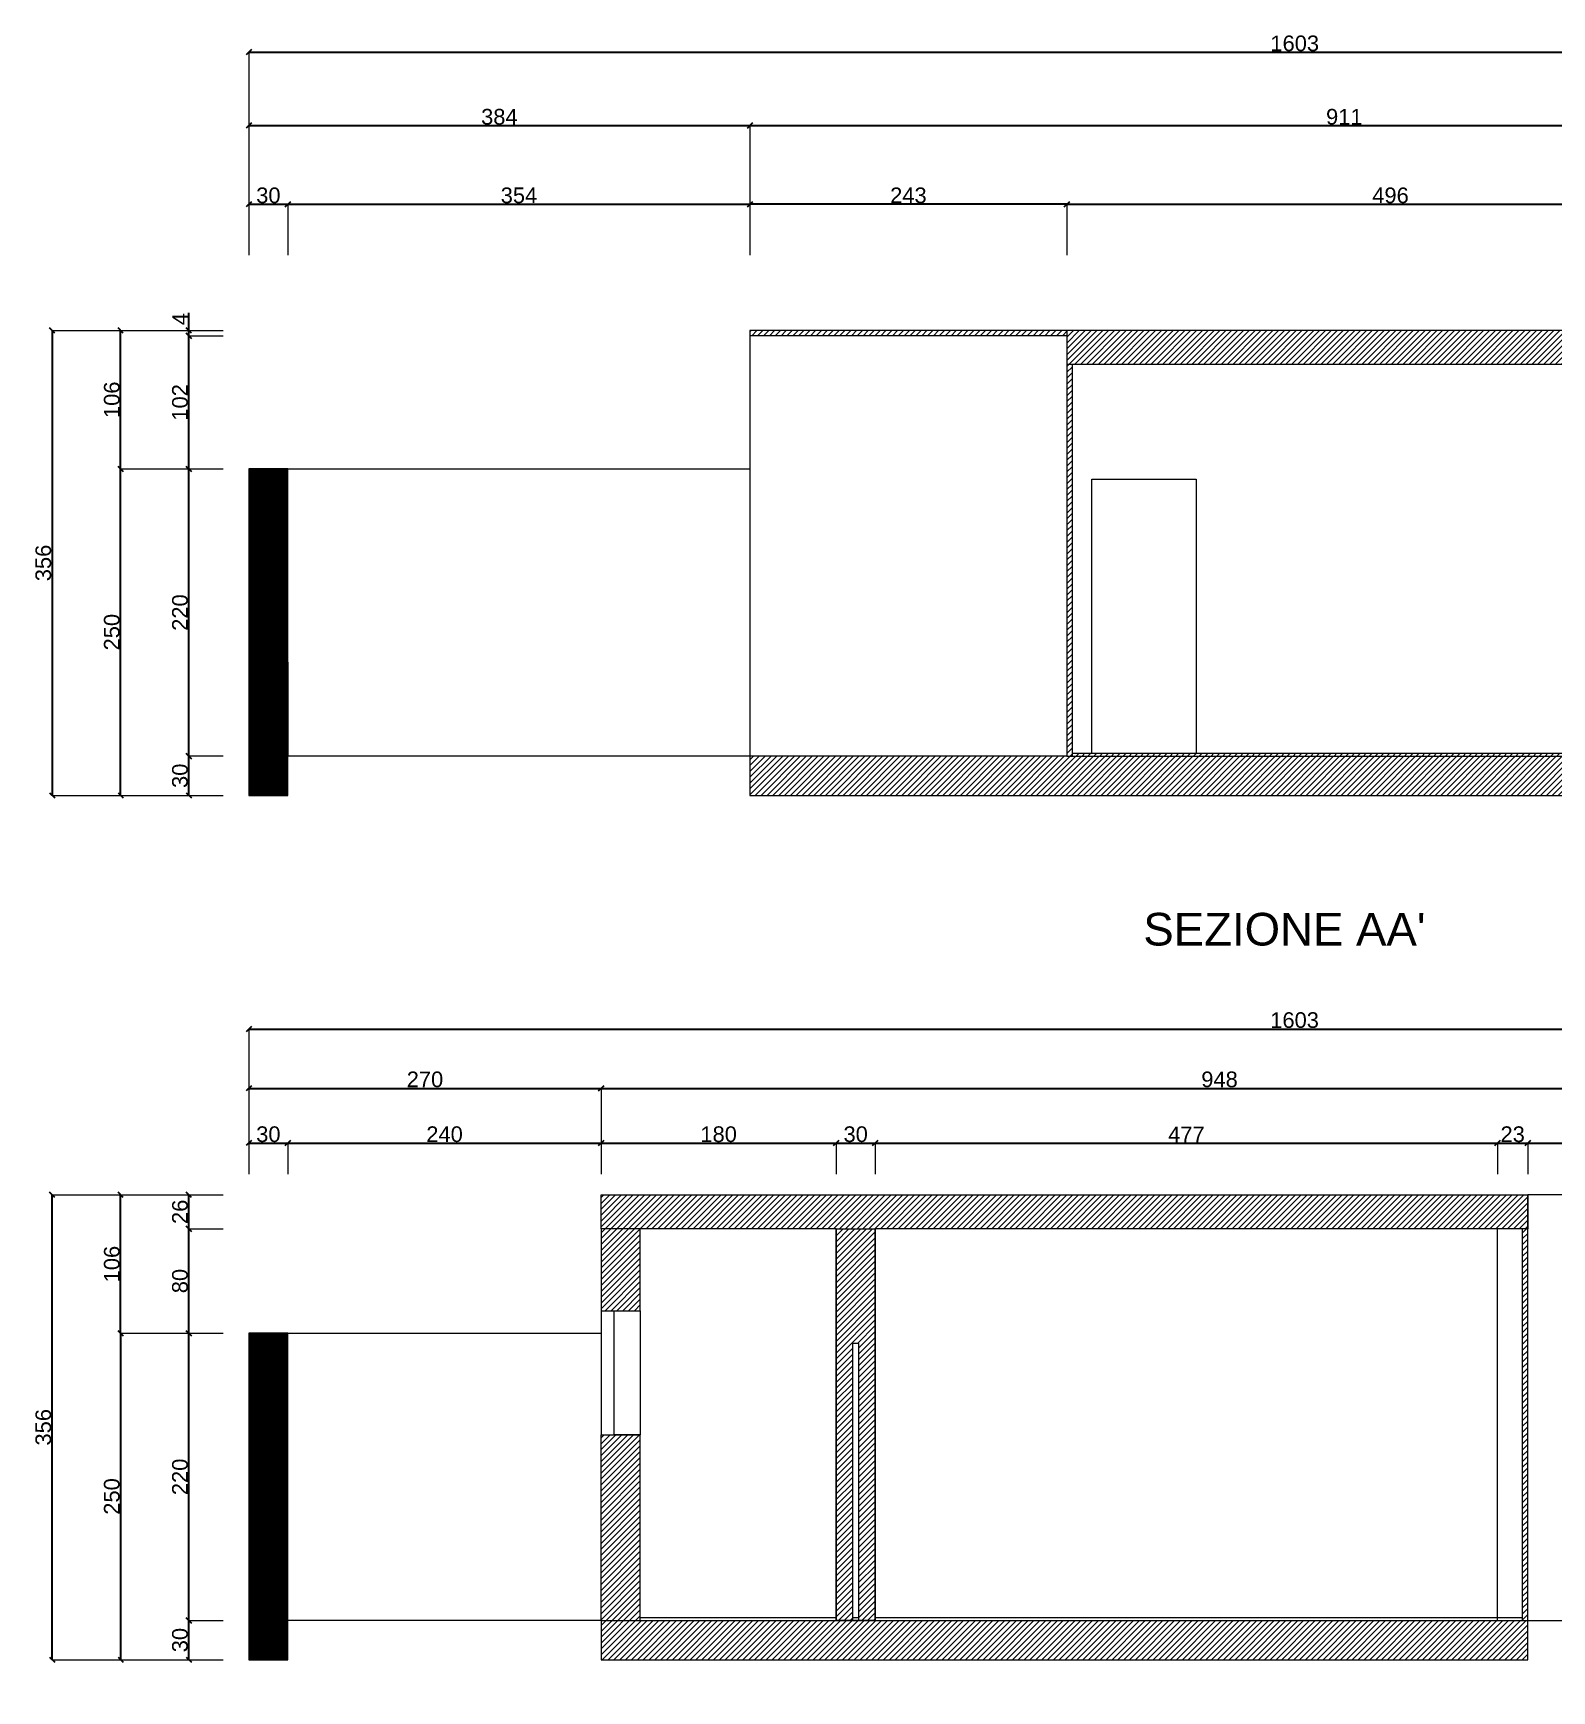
# Model space of a CAD drawing. Header units: millimetres. Extents: x 935 to 13922, y 3203 to 7816.
# Drawn here: x 5321 to 6485, y 6546 to 7816 of the extents above; entities that cross this region are included whole.
import ezdxf

# ---------------------------------------------------------------- set-up
doc = ezdxf.new("R2010")
doc.units = ezdxf.units.MM
doc.layers.get('0').update_dxf_attribs({"lineweight": 20})
doc.layers.get('Defpoints').update_dxf_attribs({"lineweight": 20})
for name, color, linetype, lineweight in [('campiture', 253, 'Continuous', 0), ('carpiture', 253, 'Continuous', 0), ('finestre', 141, 'Continuous', 13), ('interni', 210, 'Continuous', 13), ('quote', 181, 'Continuous', 0), ('vasche', 175, 'Continuous', 13)]:
    doc.layers.add(name, color=color, linetype=linetype, lineweight=lineweight)
doc.layers.add('Retino_Vetro', color=7, linetype='Continuous', lineweight=13, true_color=0x6ae3fb)
doc.styles.get("Standard").update_dxf_attribs({"font": 'arial.ttf', "height": 12})
doc.dimstyles.new('Copia di ISO-25', dxfattribs={"dimtxt": 18, "dimasz": 4, "dimexe": 4, "dimexo": 300, "dimtad": 1, "dimdec": 0, "dimtxsty": 'Standard', "dimblk": 'OBLIQUE', "dimcen": 2.5, "dimse1": 1, "dimse2": 1, "dimadec": 0, "dimazin": 0, "dimtfac": 1, "dimtdec": 0, "dimtmove": 0, "dimatfit": 3, "dimfxl": 1, "dimfxlon": 1, "dimarcsym": 0})

# ---------------------------------------------------------------- blocks, each defined once
blk = doc.blocks.new('_Oblique')
at = {"color": 0, "linetype": 'ByBlock', "lineweight": -2}
blk.add_line((-0.5, -0.5), (0.5, 0.5), dxfattribs=at)
blk = doc.blocks.new('*D111')
at = {"layer": 'Defpoints', "color": 0, "lineweight": 15, "transparency": 16777216}
for p in [(5486.6, 6820.1), (5388.4, 6570.1), (5486.6, 6570.1)]:
    blk.add_point(p, dxfattribs=at)
at = {"layer": 'quote', "color": 0, "lineweight": -2, "transparency": 16777216}
blk.add_line((5388.4, 6820.1), (5388.4, 6570.1), dxfattribs=at)
at = {"layer": 'quote', "color": 0, "lineweight": -2, "transparency": 16777216, "xscale": 4, "yscale": 4, "zscale": 4}
for p, rotation in [((5388.4, 6820.1), 90), ((5388.4, 6570.1), 270)]:
    blk.add_blockref('_Oblique', p, dxfattribs=dict(at, rotation=rotation))
at = {"layer": 'quote', "color": 0, "lineweight": 15, "transparency": 16777216, "insert": (5381.7, 6695.1), "char_height": 12, "attachment_point": 5, "rotation": 90}
blk.add_mtext('250', dxfattribs=at)
blk = doc.blocks.new('*D112')
at = {"layer": 'Defpoints', "color": 0, "lineweight": 15, "transparency": 16777216}
for p in [(5388.4, 6926.1), (5756.6, 6926.1), (5756.6, 6820.1)]:
    blk.add_point(p, dxfattribs=at)
at = {"layer": 'quote', "color": 0, "lineweight": -2, "transparency": 16777216}
blk.add_line((5388.4, 6820.1), (5388.4, 6926.1), dxfattribs=at)
at = {"layer": 'quote', "color": 0, "lineweight": -2, "transparency": 16777216, "xscale": 4, "yscale": 4, "zscale": 4}
for p, rotation in [((5388.4, 6926.1), 90), ((5388.4, 6820.1), 270)]:
    blk.add_blockref('_Oblique', p, dxfattribs=dict(at, rotation=rotation))
at = {"layer": 'quote', "color": 0, "lineweight": 15, "transparency": 16777216, "insert": (5381.7, 6873.1), "char_height": 12, "attachment_point": 5, "rotation": 90}
blk.add_mtext('106', dxfattribs=at)
blk = doc.blocks.new('*D113')
at = {"layer": 'Defpoints', "color": 0, "lineweight": 15, "transparency": 16777216}
for p in [(5440.6, 6600.1), (5486.6, 6600.1), (5486.6, 6570.1)]:
    blk.add_point(p, dxfattribs=at)
at = {"layer": 'quote', "color": 0, "lineweight": -2, "transparency": 16777216}
blk.add_line((5440.6, 6570.1), (5440.6, 6600.1), dxfattribs=at)
at = {"layer": 'quote', "color": 0, "lineweight": -2, "transparency": 16777216, "xscale": 4, "yscale": 4, "zscale": 4}
for p, rotation in [((5440.6, 6600.1), 90), ((5440.6, 6570.1), 270)]:
    blk.add_blockref('_Oblique', p, dxfattribs=dict(at, rotation=rotation))
at = {"layer": 'quote', "color": 0, "lineweight": 15, "transparency": 16777216, "insert": (5433.9, 6585.1), "char_height": 12, "attachment_point": 5, "rotation": 90}
blk.add_mtext('30', dxfattribs=at)
blk = doc.blocks.new('*D114')
at = {"layer": 'Defpoints', "color": 0, "lineweight": 15, "transparency": 16777216}
for p in [(5440.6, 6820.1), (5486.6, 6820.1), (5486.6, 6600.1)]:
    blk.add_point(p, dxfattribs=at)
at = {"layer": 'quote', "color": 0, "lineweight": -2, "transparency": 16777216}
blk.add_line((5440.6, 6600.1), (5440.6, 6820.1), dxfattribs=at)
at = {"layer": 'quote', "color": 0, "lineweight": -2, "transparency": 16777216, "xscale": 4, "yscale": 4, "zscale": 4}
for p, rotation in [((5440.6, 6820.1), 90), ((5440.6, 6600.1), 270)]:
    blk.add_blockref('_Oblique', p, dxfattribs=dict(at, rotation=rotation))
at = {"layer": 'quote', "color": 0, "lineweight": 15, "transparency": 16777216, "insert": (5433.9, 6710.1), "char_height": 12, "attachment_point": 5, "rotation": 90}
blk.add_mtext('220', dxfattribs=at)
blk = doc.blocks.new('*D115')
at = {"layer": 'Defpoints', "color": 0, "lineweight": 15, "transparency": 16777216}
for p in [(5440.6, 6900.1), (5756.6, 6900.1), (5756.6, 6820.1)]:
    blk.add_point(p, dxfattribs=at)
at = {"layer": 'quote', "color": 0, "lineweight": -2, "transparency": 16777216}
blk.add_line((5440.6, 6820.1), (5440.6, 6900.1), dxfattribs=at)
at = {"layer": 'quote', "color": 0, "lineweight": -2, "transparency": 16777216, "xscale": 4, "yscale": 4, "zscale": 4}
for p, rotation in [((5440.6, 6900.1), 90), ((5440.6, 6820.1), 270)]:
    blk.add_blockref('_Oblique', p, dxfattribs=dict(at, rotation=rotation))
at = {"layer": 'quote', "color": 0, "lineweight": 15, "transparency": 16777216, "insert": (5433.9, 6860.1), "char_height": 12, "attachment_point": 5, "rotation": 90}
blk.add_mtext('80', dxfattribs=at)
blk = doc.blocks.new('*D116')
at = {"layer": 'Defpoints', "color": 0, "lineweight": 15, "transparency": 16777216}
for p in [(5440.6, 6926.1), (5756.6, 6926.1), (5756.6, 6900.1)]:
    blk.add_point(p, dxfattribs=at)
at = {"layer": 'quote', "color": 0, "lineweight": -2, "transparency": 16777216}
blk.add_line((5440.6, 6900.1), (5440.6, 6926.1), dxfattribs=at)
at = {"layer": 'quote', "color": 0, "lineweight": -2, "transparency": 16777216, "xscale": 4, "yscale": 4, "zscale": 4}
for p, rotation in [((5440.6, 6926.1), 90), ((5440.6, 6900.1), 270)]:
    blk.add_blockref('_Oblique', p, dxfattribs=dict(at, rotation=rotation))
at = {"layer": 'quote', "color": 0, "lineweight": 15, "transparency": 16777216, "insert": (5433.9, 6913.1), "char_height": 12, "attachment_point": 5, "rotation": 90}
blk.add_mtext('26', dxfattribs=at)
blk = doc.blocks.new('*D117')
at = {"layer": 'Defpoints', "color": 0, "lineweight": 15, "transparency": 16777216}
for p in [(7089.2, 7053.1), (5486.6, 6570.1), (7089.2, 6570.1)]:
    blk.add_point(p, dxfattribs=at)
at = {"layer": 'quote', "color": 0, "lineweight": -2, "transparency": 16777216}
blk.add_line((5486.6, 7053.1), (7089.2, 7053.1), dxfattribs=at)
at = {"layer": 'quote', "color": 0, "lineweight": -2, "transparency": 16777216, "xscale": 4, "yscale": 4, "zscale": 4, "rotation": 180}
blk.add_blockref('_Oblique', (5486.6, 7053.1), dxfattribs=at)
at = {"layer": 'quote', "color": 0, "lineweight": -2, "transparency": 16777216, "xscale": 4, "yscale": 4, "zscale": 4}
blk.add_blockref('_Oblique', (7089.2, 7053.1), dxfattribs=at)
at = {"layer": 'quote', "color": 0, "lineweight": 15, "transparency": 16777216, "insert": (6287.9, 7059.9), "char_height": 12, "attachment_point": 5}
blk.add_mtext('1603', dxfattribs=at)
blk = doc.blocks.new('*D118')
at = {"layer": 'Defpoints', "color": 0, "lineweight": 15, "transparency": 16777216}
for p in [(5756.6, 7007.7), (5486.6, 6820.1), (5756.6, 6820.1)]:
    blk.add_point(p, dxfattribs=at)
at = {"layer": 'quote', "color": 0, "lineweight": -2, "transparency": 16777216}
blk.add_line((5486.6, 7007.7), (5756.6, 7007.7), dxfattribs=at)
at = {"layer": 'quote', "color": 0, "lineweight": -2, "transparency": 16777216, "xscale": 4, "yscale": 4, "zscale": 4, "rotation": 180}
blk.add_blockref('_Oblique', (5486.6, 7007.7), dxfattribs=at)
at = {"layer": 'quote', "color": 0, "lineweight": -2, "transparency": 16777216, "xscale": 4, "yscale": 4, "zscale": 4}
blk.add_blockref('_Oblique', (5756.6, 7007.7), dxfattribs=at)
at = {"layer": 'quote', "color": 0, "lineweight": 15, "transparency": 16777216, "insert": (5621.6, 7014.5), "char_height": 12, "attachment_point": 5}
blk.add_mtext('270', dxfattribs=at)
blk = doc.blocks.new('*D119')
at = {"layer": 'Defpoints', "color": 0, "lineweight": 15, "transparency": 16777216}
for p in [(6704.2, 7007.7), (5756.6, 6926.1), (6704.2, 6926.1)]:
    blk.add_point(p, dxfattribs=at)
at = {"layer": 'quote', "color": 0, "lineweight": -2, "transparency": 16777216}
blk.add_line((5756.6, 7007.7), (6704.2, 7007.7), dxfattribs=at)
at = {"layer": 'quote', "color": 0, "lineweight": -2, "transparency": 16777216, "xscale": 4, "yscale": 4, "zscale": 4, "rotation": 180}
blk.add_blockref('_Oblique', (5756.6, 7007.7), dxfattribs=at)
at = {"layer": 'quote', "color": 0, "lineweight": -2, "transparency": 16777216, "xscale": 4, "yscale": 4, "zscale": 4}
blk.add_blockref('_Oblique', (6704.2, 7007.7), dxfattribs=at)
at = {"layer": 'quote', "color": 0, "lineweight": 15, "transparency": 16777216, "insert": (6230.4, 7014.5), "char_height": 12, "attachment_point": 5}
blk.add_mtext('948', dxfattribs=at)
blk = doc.blocks.new('*D121')
at = {"layer": 'Defpoints', "color": 0, "lineweight": 15, "transparency": 16777216}
for p in [(5516.6, 6965.8), (5486.6, 6820.1), (5516.6, 6820.1)]:
    blk.add_point(p, dxfattribs=at)
at = {"layer": 'quote', "color": 0, "lineweight": -2, "transparency": 16777216}
blk.add_line((5486.6, 6965.8), (5516.6, 6965.8), dxfattribs=at)
at = {"layer": 'quote', "color": 0, "lineweight": -2, "transparency": 16777216, "xscale": 4, "yscale": 4, "zscale": 4, "rotation": 180}
blk.add_blockref('_Oblique', (5486.6, 6965.8), dxfattribs=at)
at = {"layer": 'quote', "color": 0, "lineweight": -2, "transparency": 16777216, "xscale": 4, "yscale": 4, "zscale": 4}
blk.add_blockref('_Oblique', (5516.6, 6965.8), dxfattribs=at)
at = {"layer": 'quote', "color": 0, "lineweight": 15, "transparency": 16777216, "insert": (5501.6, 6972.5), "char_height": 12, "attachment_point": 5}
blk.add_mtext('30', dxfattribs=at)
blk = doc.blocks.new('*D122')
at = {"layer": 'Defpoints', "color": 0, "lineweight": 15, "transparency": 16777216}
for p in [(5756.6, 6965.8), (5516.6, 6820.1), (5756.6, 6820.1)]:
    blk.add_point(p, dxfattribs=at)
at = {"layer": 'quote', "color": 0, "lineweight": -2, "transparency": 16777216}
blk.add_line((5516.6, 6965.8), (5756.6, 6965.8), dxfattribs=at)
at = {"layer": 'quote', "color": 0, "lineweight": -2, "transparency": 16777216, "xscale": 4, "yscale": 4, "zscale": 4, "rotation": 180}
blk.add_blockref('_Oblique', (5516.6, 6965.8), dxfattribs=at)
at = {"layer": 'quote', "color": 0, "lineweight": -2, "transparency": 16777216, "xscale": 4, "yscale": 4, "zscale": 4}
blk.add_blockref('_Oblique', (5756.6, 6965.8), dxfattribs=at)
at = {"layer": 'quote', "color": 0, "lineweight": 15, "transparency": 16777216, "insert": (5636.6, 6972.5), "char_height": 12, "attachment_point": 5}
blk.add_mtext('240', dxfattribs=at)
blk = doc.blocks.new('*D123')
at = {"layer": 'Defpoints', "color": 0, "lineweight": 15, "transparency": 16777216}
for p in [(5936.6, 6965.8), (5756.6, 6926.1), (5936.6, 6926.1)]:
    blk.add_point(p, dxfattribs=at)
at = {"layer": 'quote', "color": 0, "lineweight": -2, "transparency": 16777216}
blk.add_line((5756.6, 6965.8), (5936.6, 6965.8), dxfattribs=at)
at = {"layer": 'quote', "color": 0, "lineweight": -2, "transparency": 16777216, "xscale": 4, "yscale": 4, "zscale": 4, "rotation": 180}
blk.add_blockref('_Oblique', (5756.6, 6965.8), dxfattribs=at)
at = {"layer": 'quote', "color": 0, "lineweight": -2, "transparency": 16777216, "xscale": 4, "yscale": 4, "zscale": 4}
blk.add_blockref('_Oblique', (5936.6, 6965.8), dxfattribs=at)
at = {"layer": 'quote', "color": 0, "lineweight": 15, "transparency": 16777216, "insert": (5846.6, 6972.5), "char_height": 12, "attachment_point": 5}
blk.add_mtext('180', dxfattribs=at)
blk = doc.blocks.new('*D124')
at = {"layer": 'Defpoints', "color": 0, "lineweight": 15, "transparency": 16777216}
for p in [(5966.6, 6965.8), (5936.6, 6900.1), (5966.6, 6900.1)]:
    blk.add_point(p, dxfattribs=at)
at = {"layer": 'quote', "color": 0, "lineweight": -2, "transparency": 16777216}
blk.add_line((5936.6, 6965.8), (5966.6, 6965.8), dxfattribs=at)
at = {"layer": 'quote', "color": 0, "lineweight": -2, "transparency": 16777216, "xscale": 4, "yscale": 4, "zscale": 4, "rotation": 180}
blk.add_blockref('_Oblique', (5936.6, 6965.8), dxfattribs=at)
at = {"layer": 'quote', "color": 0, "lineweight": -2, "transparency": 16777216, "xscale": 4, "yscale": 4, "zscale": 4}
blk.add_blockref('_Oblique', (5966.6, 6965.8), dxfattribs=at)
at = {"layer": 'quote', "color": 0, "lineweight": 15, "transparency": 16777216, "insert": (5951.6, 6972.5), "char_height": 12, "attachment_point": 5}
blk.add_mtext('30', dxfattribs=at)
blk = doc.blocks.new('*D125')
at = {"layer": 'Defpoints', "color": 0, "lineweight": 15, "transparency": 16777216}
for p in [(6443.4, 6965.8), (5966.6, 6900.1), (6443.4, 6900.1)]:
    blk.add_point(p, dxfattribs=at)
at = {"layer": 'quote', "color": 0, "lineweight": -2, "transparency": 16777216}
blk.add_line((5966.6, 6965.8), (6443.4, 6965.8), dxfattribs=at)
at = {"layer": 'quote', "color": 0, "lineweight": -2, "transparency": 16777216, "xscale": 4, "yscale": 4, "zscale": 4, "rotation": 180}
blk.add_blockref('_Oblique', (5966.6, 6965.8), dxfattribs=at)
at = {"layer": 'quote', "color": 0, "lineweight": -2, "transparency": 16777216, "xscale": 4, "yscale": 4, "zscale": 4}
blk.add_blockref('_Oblique', (6443.4, 6965.8), dxfattribs=at)
at = {"layer": 'quote', "color": 0, "lineweight": 15, "transparency": 16777216, "insert": (6205, 6972.4), "char_height": 12, "attachment_point": 5}
blk.add_mtext('477', dxfattribs=at)
blk = doc.blocks.new('*D126')
at = {"layer": 'Defpoints', "color": 0, "lineweight": 15, "transparency": 16777216}
for p in [(6443.4, 6965.8), (6466.6, 6965.8), (6466.6, 6965.8)]:
    blk.add_point(p, dxfattribs=at)
at = {"layer": 'quote', "color": 0, "lineweight": -2, "transparency": 16777216}
blk.add_line((6443.4, 6965.8), (6466.6, 6965.8), dxfattribs=at)
at = {"layer": 'quote', "color": 0, "lineweight": -2, "transparency": 16777216, "xscale": 4, "yscale": 4, "zscale": 4, "rotation": 180}
blk.add_blockref('_Oblique', (6443.4, 6965.8), dxfattribs=at)
at = {"layer": 'quote', "color": 0, "lineweight": -2, "transparency": 16777216, "xscale": 4, "yscale": 4, "zscale": 4}
blk.add_blockref('_Oblique', (6466.6, 6965.8), dxfattribs=at)
at = {"layer": 'quote', "color": 0, "lineweight": 15, "transparency": 16777216, "insert": (6455, 6972.5), "char_height": 12, "attachment_point": 5}
blk.add_mtext('23', dxfattribs=at)
blk = doc.blocks.new('*D127')
at = {"layer": 'Defpoints', "color": 0, "lineweight": 15, "transparency": 16777216}
for p in [(6704.2, 6965.8), (6466.6, 6926.1), (6704.2, 6926.1)]:
    blk.add_point(p, dxfattribs=at)
at = {"layer": 'quote', "color": 0, "lineweight": -2, "transparency": 16777216}
blk.add_line((6466.6, 6965.8), (6704.2, 6965.8), dxfattribs=at)
at = {"layer": 'quote', "color": 0, "lineweight": -2, "transparency": 16777216, "xscale": 4, "yscale": 4, "zscale": 4, "rotation": 180}
blk.add_blockref('_Oblique', (6466.6, 6965.8), dxfattribs=at)
at = {"layer": 'quote', "color": 0, "lineweight": -2, "transparency": 16777216, "xscale": 4, "yscale": 4, "zscale": 4}
blk.add_blockref('_Oblique', (6704.2, 6965.8), dxfattribs=at)
at = {"layer": 'quote', "color": 0, "lineweight": 15, "transparency": 16777216, "insert": (6585.4, 6972.5), "char_height": 12, "attachment_point": 5}
blk.add_mtext('238', dxfattribs=at)
blk = doc.blocks.new('*D130')
at = {"layer": 'Defpoints', "color": 0, "lineweight": 15, "transparency": 16777216}
for p in [(5336, 6926.1), (5756.6, 6926.1), (5756.6, 6570.1)]:
    blk.add_point(p, dxfattribs=at)
at = {"layer": 'quote', "color": 0, "lineweight": -2, "transparency": 16777216}
blk.add_line((5336, 6570.1), (5336, 6926.1), dxfattribs=at)
at = {"layer": 'quote', "color": 0, "lineweight": -2, "transparency": 16777216, "xscale": 4, "yscale": 4, "zscale": 4}
for p, rotation in [((5336, 6926.1), 90), ((5336, 6570.1), 270)]:
    blk.add_blockref('_Oblique', p, dxfattribs=dict(at, rotation=rotation))
at = {"layer": 'quote', "color": 0, "lineweight": 15, "transparency": 16777216, "insert": (5329.2, 6748.1), "char_height": 12, "attachment_point": 5, "rotation": 90}
blk.add_mtext('356', dxfattribs=at)
blk = doc.blocks.new('*D131')
at = {"layer": 'Defpoints', "color": 0, "lineweight": 15, "transparency": 16777216}
for p in [(5870.6, 7588.1), (5336, 7232.1), (5870.6, 7232.1)]:
    blk.add_point(p, dxfattribs=at)
at = {"layer": 'quote', "color": 0, "lineweight": -2, "transparency": 16777216}
blk.add_line((5336, 7588.1), (5336, 7232.1), dxfattribs=at)
at = {"layer": 'quote', "color": 0, "lineweight": -2, "transparency": 16777216, "xscale": 4, "yscale": 4, "zscale": 4}
for p, rotation in [((5336, 7588.1), 90), ((5336, 7232.1), 270)]:
    blk.add_blockref('_Oblique', p, dxfattribs=dict(at, rotation=rotation))
at = {"layer": 'quote', "color": 0, "lineweight": 15, "transparency": 16777216, "insert": (5329.2, 7410.1), "char_height": 12, "attachment_point": 5, "rotation": 90}
blk.add_mtext('356', dxfattribs=at)
blk = doc.blocks.new('*D132')
at = {"layer": 'Defpoints', "color": 0, "lineweight": 15, "transparency": 16777216}
for p in [(5388.4, 7482.1), (5486.6, 7482.1), (5486.6, 7232.1)]:
    blk.add_point(p, dxfattribs=at)
at = {"layer": 'quote', "color": 0, "lineweight": -2, "transparency": 16777216}
blk.add_line((5388.4, 7232.1), (5388.4, 7482.1), dxfattribs=at)
at = {"layer": 'quote', "color": 0, "lineweight": -2, "transparency": 16777216, "xscale": 4, "yscale": 4, "zscale": 4}
for p, rotation in [((5388.4, 7482.1), 90), ((5388.4, 7232.1), 270)]:
    blk.add_blockref('_Oblique', p, dxfattribs=dict(at, rotation=rotation))
at = {"layer": 'quote', "color": 0, "lineweight": 15, "transparency": 16777216, "insert": (5381.7, 7357.1), "char_height": 12, "attachment_point": 5, "rotation": 90}
blk.add_mtext('250', dxfattribs=at)
blk = doc.blocks.new('*D133')
at = {"layer": 'Defpoints', "color": 0, "lineweight": 15, "transparency": 16777216}
for p in [(5388.4, 7588.1), (5870.6, 7588.1), (5870.6, 7482.1)]:
    blk.add_point(p, dxfattribs=at)
at = {"layer": 'quote', "color": 0, "lineweight": -2, "transparency": 16777216}
blk.add_line((5388.4, 7482.1), (5388.4, 7588.1), dxfattribs=at)
at = {"layer": 'quote', "color": 0, "lineweight": -2, "transparency": 16777216, "xscale": 4, "yscale": 4, "zscale": 4}
for p, rotation in [((5388.4, 7588.1), 90), ((5388.4, 7482.1), 270)]:
    blk.add_blockref('_Oblique', p, dxfattribs=dict(at, rotation=rotation))
at = {"layer": 'quote', "color": 0, "lineweight": 15, "transparency": 16777216, "insert": (5381.7, 7535.1), "char_height": 12, "attachment_point": 5, "rotation": 90}
blk.add_mtext('106', dxfattribs=at)
blk = doc.blocks.new('*D134')
at = {"layer": 'Defpoints', "color": 0, "lineweight": 15, "transparency": 16777216}
for p in [(5440.6, 7262.1), (5516.6, 7262.1), (5516.6, 7232.1)]:
    blk.add_point(p, dxfattribs=at)
at = {"layer": 'quote', "color": 0, "lineweight": -2, "transparency": 16777216}
blk.add_line((5440.6, 7232.1), (5440.6, 7262.1), dxfattribs=at)
at = {"layer": 'quote', "color": 0, "lineweight": -2, "transparency": 16777216, "xscale": 4, "yscale": 4, "zscale": 4}
for p, rotation in [((5440.6, 7262.1), 90), ((5440.6, 7232.1), 270)]:
    blk.add_blockref('_Oblique', p, dxfattribs=dict(at, rotation=rotation))
at = {"layer": 'quote', "color": 0, "lineweight": 15, "transparency": 16777216, "insert": (5433.9, 7247.1), "char_height": 12, "attachment_point": 5, "rotation": 90}
blk.add_mtext('30', dxfattribs=at)
blk = doc.blocks.new('*D135')
at = {"layer": 'Defpoints', "color": 0, "lineweight": 15, "transparency": 16777216}
for p in [(5440.6, 7482.1), (5516.6, 7482.1), (5516.6, 7262.1)]:
    blk.add_point(p, dxfattribs=at)
at = {"layer": 'quote', "color": 0, "lineweight": -2, "transparency": 16777216}
blk.add_line((5440.6, 7262.1), (5440.6, 7482.1), dxfattribs=at)
at = {"layer": 'quote', "color": 0, "lineweight": -2, "transparency": 16777216, "xscale": 4, "yscale": 4, "zscale": 4}
for p, rotation in [((5440.6, 7482.1), 90), ((5440.6, 7262.1), 270)]:
    blk.add_blockref('_Oblique', p, dxfattribs=dict(at, rotation=rotation))
at = {"layer": 'quote', "color": 0, "lineweight": 15, "transparency": 16777216, "insert": (5433.9, 7372.1), "char_height": 12, "attachment_point": 5, "rotation": 90}
blk.add_mtext('220', dxfattribs=at)
blk = doc.blocks.new('*D136')
at = {"layer": 'Defpoints', "color": 0, "lineweight": 15, "transparency": 16777216}
for p in [(5440.6, 7584.1), (5870.6, 7584.1), (5870.6, 7482.1)]:
    blk.add_point(p, dxfattribs=at)
at = {"layer": 'quote', "color": 0, "lineweight": -2, "transparency": 16777216}
blk.add_line((5440.6, 7482.1), (5440.6, 7584.1), dxfattribs=at)
at = {"layer": 'quote', "color": 0, "lineweight": -2, "transparency": 16777216, "xscale": 4, "yscale": 4, "zscale": 4}
for p, rotation in [((5440.6, 7584.1), 90), ((5440.6, 7482.1), 270)]:
    blk.add_blockref('_Oblique', p, dxfattribs=dict(at, rotation=rotation))
at = {"layer": 'quote', "color": 0, "lineweight": 15, "transparency": 16777216, "insert": (5433.9, 7533.1), "char_height": 12, "attachment_point": 5, "rotation": 90}
blk.add_mtext('102', dxfattribs=at)
blk = doc.blocks.new('*D137')
at = {"layer": 'Defpoints', "color": 0, "lineweight": 15, "transparency": 16777216}
for p in [(5440.6, 7588.1), (5870.6, 7588.1), (5870.6, 7584.1)]:
    blk.add_point(p, dxfattribs=at)
at = {"layer": 'quote', "color": 0, "lineweight": -2, "transparency": 16777216}
for p, q in [((5440.6, 7588.1), (5440.6, 7601.6)), ((5440.6, 7584.1), (5440.6, 7588.1))]:
    blk.add_line(p, q, dxfattribs=at)
at = {"layer": 'quote', "color": 0, "lineweight": -2, "transparency": 16777216, "xscale": 4, "yscale": 4, "zscale": 4}
for p, rotation in [((5440.6, 7588.1), 90), ((5440.6, 7584.1), 270)]:
    blk.add_blockref('_Oblique', p, dxfattribs=dict(at, rotation=rotation))
at = {"layer": 'quote', "color": 0, "lineweight": 15, "transparency": 16777216, "insert": (5434, 7596.9), "char_height": 12, "attachment_point": 5, "rotation": 90}
blk.add_mtext('4', dxfattribs=at)
blk = doc.blocks.new('*D138')
at = {"layer": 'Defpoints', "color": 0, "lineweight": 15, "transparency": 16777216}
for p in [(7089.5, 7801.3), (5486.6, 7482.1), (7089.5, 7482.1)]:
    blk.add_point(p, dxfattribs=at)
at = {"layer": 'quote', "color": 0, "lineweight": -2, "transparency": 16777216}
blk.add_line((5486.6, 7801.3), (7089.5, 7801.3), dxfattribs=at)
at = {"layer": 'quote', "color": 0, "lineweight": -2, "transparency": 16777216, "xscale": 4, "yscale": 4, "zscale": 4, "rotation": 180}
blk.add_blockref('_Oblique', (5486.6, 7801.3), dxfattribs=at)
at = {"layer": 'quote', "color": 0, "lineweight": -2, "transparency": 16777216, "xscale": 4, "yscale": 4, "zscale": 4}
blk.add_blockref('_Oblique', (7089.5, 7801.3), dxfattribs=at)
at = {"layer": 'quote', "color": 0, "lineweight": 15, "transparency": 16777216, "insert": (6288, 7808), "char_height": 12, "attachment_point": 5}
blk.add_mtext('1603', dxfattribs=at)
blk = doc.blocks.new('*D139')
at = {"layer": 'Defpoints', "color": 0, "lineweight": 15, "transparency": 16777216}
for p in [(5870.6, 7745.1), (5486.6, 7482.1), (5870.6, 7482.1)]:
    blk.add_point(p, dxfattribs=at)
at = {"layer": 'quote', "color": 0, "lineweight": -2, "transparency": 16777216}
blk.add_line((5486.6, 7745.1), (5870.6, 7745.1), dxfattribs=at)
at = {"layer": 'quote', "color": 0, "lineweight": -2, "transparency": 16777216, "xscale": 4, "yscale": 4, "zscale": 4, "rotation": 180}
blk.add_blockref('_Oblique', (5486.6, 7745.1), dxfattribs=at)
at = {"layer": 'quote', "color": 0, "lineweight": -2, "transparency": 16777216, "xscale": 4, "yscale": 4, "zscale": 4}
blk.add_blockref('_Oblique', (5870.6, 7745.1), dxfattribs=at)
at = {"layer": 'quote', "color": 0, "lineweight": 15, "transparency": 16777216, "insert": (5678.6, 7751.8), "char_height": 12, "attachment_point": 5}
blk.add_mtext('384', dxfattribs=at)
blk = doc.blocks.new('*D140')
at = {"layer": 'Defpoints', "color": 0, "lineweight": 15, "transparency": 16777216}
for p in [(6781.5, 7745.1), (5870.6, 7588.1), (6781.5, 7588.1)]:
    blk.add_point(p, dxfattribs=at)
at = {"layer": 'quote', "color": 0, "lineweight": -2, "transparency": 16777216}
blk.add_line((5870.6, 7745.1), (6781.5, 7745.1), dxfattribs=at)
at = {"layer": 'quote', "color": 0, "lineweight": -2, "transparency": 16777216, "xscale": 4, "yscale": 4, "zscale": 4, "rotation": 180}
blk.add_blockref('_Oblique', (5870.6, 7745.1), dxfattribs=at)
at = {"layer": 'quote', "color": 0, "lineweight": -2, "transparency": 16777216, "xscale": 4, "yscale": 4, "zscale": 4}
blk.add_blockref('_Oblique', (6781.5, 7745.1), dxfattribs=at)
at = {"layer": 'quote', "color": 0, "lineweight": 15, "transparency": 16777216, "insert": (6326, 7751.8), "char_height": 12, "attachment_point": 5}
blk.add_mtext('911', dxfattribs=at)
blk = doc.blocks.new('*D142')
at = {"layer": 'Defpoints', "color": 0, "lineweight": 15, "transparency": 16777216}
for p in [(5516.6, 7684.8), (5486.6, 7482.1), (5516.6, 7482.1)]:
    blk.add_point(p, dxfattribs=at)
at = {"layer": 'quote', "color": 0, "lineweight": -2, "transparency": 16777216}
blk.add_line((5486.6, 7684.8), (5516.6, 7684.8), dxfattribs=at)
at = {"layer": 'quote', "color": 0, "lineweight": -2, "transparency": 16777216, "xscale": 4, "yscale": 4, "zscale": 4, "rotation": 180}
blk.add_blockref('_Oblique', (5486.6, 7684.8), dxfattribs=at)
at = {"layer": 'quote', "color": 0, "lineweight": -2, "transparency": 16777216, "xscale": 4, "yscale": 4, "zscale": 4}
blk.add_blockref('_Oblique', (5516.6, 7684.8), dxfattribs=at)
at = {"layer": 'quote', "color": 0, "lineweight": 15, "transparency": 16777216, "insert": (5501.6, 7691.6), "char_height": 12, "attachment_point": 5}
blk.add_mtext('30', dxfattribs=at)
blk = doc.blocks.new('*D143')
at = {"layer": 'Defpoints', "color": 0, "lineweight": 15, "transparency": 16777216}
for p in [(5870.6, 7684.8), (5516.6, 7482.1), (5870.6, 7482.1)]:
    blk.add_point(p, dxfattribs=at)
at = {"layer": 'quote', "color": 0, "lineweight": -2, "transparency": 16777216}
blk.add_line((5516.6, 7684.8), (5870.6, 7684.8), dxfattribs=at)
at = {"layer": 'quote', "color": 0, "lineweight": -2, "transparency": 16777216, "xscale": 4, "yscale": 4, "zscale": 4, "rotation": 180}
blk.add_blockref('_Oblique', (5516.6, 7684.8), dxfattribs=at)
at = {"layer": 'quote', "color": 0, "lineweight": -2, "transparency": 16777216, "xscale": 4, "yscale": 4, "zscale": 4}
blk.add_blockref('_Oblique', (5870.6, 7684.8), dxfattribs=at)
at = {"layer": 'quote', "color": 0, "lineweight": 15, "transparency": 16777216, "insert": (5693.6, 7691.6), "char_height": 12, "attachment_point": 5}
blk.add_mtext('354', dxfattribs=at)
blk = doc.blocks.new('*D144')
at = {"layer": 'Defpoints', "color": 0, "lineweight": 15, "transparency": 16777216}
for p in [(5870.6, 7684.8), (5870.6, 7588.1), (6113.4, 7588.1)]:
    blk.add_point(p, dxfattribs=at)
at = {"layer": 'quote', "color": 0, "lineweight": -2, "transparency": 16777216}
blk.add_line((6113.4, 7684.8), (5870.6, 7684.8), dxfattribs=at)
at = {"layer": 'quote', "color": 0, "lineweight": -2, "transparency": 16777216, "xscale": 4, "yscale": 4, "zscale": 4, "rotation": 180}
blk.add_blockref('_Oblique', (5870.6, 7684.8), dxfattribs=at)
at = {"layer": 'quote', "color": 0, "lineweight": -2, "transparency": 16777216, "xscale": 4, "yscale": 4, "zscale": 4}
blk.add_blockref('_Oblique', (6113.4, 7684.8), dxfattribs=at)
at = {"layer": 'quote', "color": 0, "lineweight": 15, "transparency": 16777216, "insert": (5992, 7691.6), "char_height": 12, "attachment_point": 5}
blk.add_mtext('243', dxfattribs=at)
blk = doc.blocks.new('*D145')
at = {"layer": 'Defpoints', "color": 0, "lineweight": 15, "transparency": 16777216}
for p in [(6609.4, 7684.8), (6113.4, 7588.1), (6609.4, 7588.1)]:
    blk.add_point(p, dxfattribs=at)
at = {"layer": 'quote', "color": 0, "lineweight": -2, "transparency": 16777216}
blk.add_line((6113.4, 7684.8), (6609.4, 7684.8), dxfattribs=at)
at = {"layer": 'quote', "color": 0, "lineweight": -2, "transparency": 16777216, "xscale": 4, "yscale": 4, "zscale": 4, "rotation": 180}
blk.add_blockref('_Oblique', (6113.4, 7684.8), dxfattribs=at)
at = {"layer": 'quote', "color": 0, "lineweight": -2, "transparency": 16777216, "xscale": 4, "yscale": 4, "zscale": 4}
blk.add_blockref('_Oblique', (6609.4, 7684.8), dxfattribs=at)
at = {"layer": 'quote', "color": 0, "lineweight": 15, "transparency": 16777216, "insert": (6361.4, 7691.6), "char_height": 12, "attachment_point": 5}
blk.add_mtext('496', dxfattribs=at)
blk = doc.blocks.new('*D149')
at = {"layer": 'Defpoints', "color": 0, "lineweight": 15, "transparency": 16777216}
for p in [(7059.5, 7684.8), (7059.5, 7482.1), (7089.5, 7482.1), (5380.1, 5981.9), (5486.6, 5981.9), (5486.6, 5731.9)]:
    blk.add_point(p, dxfattribs=at)
at = {"layer": 'quote', "color": 0, "lineweight": -2, "transparency": 16777216}
for p, q in [((7089.5, 7684.8), (7059.5, 7684.8)), ((5380.1, 5731.9), (5380.1, 5981.9))]:
    blk.add_line(p, q, dxfattribs=at)
at = {"layer": 'quote', "color": 0, "lineweight": -2, "transparency": 16777216, "xscale": 4, "yscale": 4, "zscale": 4}
for p, rotation in [((7059.5, 7684.8), 180), ((5380.1, 5981.9), 90), ((5380.1, 5731.9), 270)]:
    blk.add_blockref('_Oblique', p, dxfattribs=dict(at, rotation=rotation))
blk.add_blockref('_Oblique', (7089.5, 7684.8), dxfattribs=at)
at = {"layer": 'quote', "color": 0, "lineweight": 15, "transparency": 16777216, "insert": (7074.5, 7691.6), "char_height": 12, "attachment_point": 5}
blk.add_mtext('30', dxfattribs=at)
at = {"layer": 'quote', "color": 0, "lineweight": 15, "transparency": 16777216, "insert": (5373.3, 5856.9), "char_height": 12, "attachment_point": 5, "rotation": 90}
blk.add_mtext('250', dxfattribs=at)

msp = doc.modelspace()

# ---------------------------------------------------------------- hatches: boundary and pattern name
at = {"layer": 'campiture'}
h = msp.add_hatch(dxfattribs=at)
h.set_pattern_fill('ANSI31', color=256)
h.set_pattern_definition([(45, (-2274.688, -638.9007), (-2.245064, 2.245064), [])])
h.paths.add_polyline_path([(6781.5, 7588.1), (6113.4, 7588.1), (6113.4, 7562.1), (6781.5, 7562.1)])
h.paths.add_polyline_path([(6639.4, 7562.1), (6609.4, 7562.1), (6609.4, 7262.1), (6639.4, 7262.1)])
h.paths.add_polyline_path([(6781.5, 7562.1), (6777.5, 7562.1), (6777.5, 7264.3), (6781.5, 7264.3)])
h.paths.add_polyline_path([(6117.4, 7562.1), (6113.4, 7562.1), (6113.4, 7262.1), (6117.4, 7262.1)])
h.paths.add_polyline_path([(6113.4, 7588.1), (5870.6, 7588.1), (5870.6, 7584.1), (6113.4, 7584.1)])
h.paths.add_polyline_path([(6781.5, 7262.1), (6113.4, 7262.1), (5870.6, 7262.1), (5870.6, 7232.1), (6113.4, 7232.1), (6781.5, 7232.1)])
h = msp.add_hatch(dxfattribs=at)
h.set_pattern_fill('_USER', color=256, pattern_type=0)
h.set_pattern_definition([(0, (0, 0), (2e-16, 1), [])])
h.paths.add_polyline_path([(5516.6, 7482.1), (5486.6, 7482.1), (5486.6, 7232.1), (5516.6, 7232.1)])
h.paths.add_polyline_path([(7089.5, 7482.1), (7059.5, 7482.1), (7059.5, 7232.1), (7089.5, 7232.1)])
h = msp.add_hatch(dxfattribs=at)
h.set_pattern_fill('ANSI31', color=256)
h.set_pattern_definition([(45, (-818.6332, 2868.7486), (-2.245064, 2.245064), [])])
h.paths.add_polyline_path([(6609.4, 7264.3), (6117.4, 7264.3), (6117.4, 7262.1), (6609.4, 7262.1)])
h = msp.add_hatch(dxfattribs=at)
h.set_pattern_fill('ANSI31', color=256)
h.set_pattern_definition([(45, (-1.7277, 0), (-2.245064, 2.245064), [])])
h.paths.add_polyline_path([(5966.6, 6900.1), (5936.6, 6900.1), (5936.6, 6600.1), (5949.1, 6600.1), (5949.1, 6812.3), (5954.1, 6812.3), (5954.1, 6600.1), (5966.6, 6600.1)])
h = msp.add_hatch(dxfattribs=at)
h.set_pattern_fill('ANSI31', color=256)
h.set_pattern_definition([(45, (-2322.6725, 2206.782), (-2.245064, 2.245064), [])])
h.paths.add_polyline_path([(6466.6, 6900.1), (6462.6, 6900.1), (6462.6, 6600.1), (6466.6, 6600.1)])
at = {"layer": 'carpiture', "lineweight": 15}
h = msp.add_hatch(dxfattribs=at)
h.set_pattern_fill('ANSI31', color=256)
h.paths.add_polyline_path([(6466.6, 6926.1), (5936.6, 6926.1), (5756.6, 6926.1), (5756.6, 6900.1), (5936.6, 6900.1), (5936.6, 6900.1), (5966.6, 6900.1), (6466.6, 6900.1)])
h.paths.add_polyline_path([(5786.6, 6900.1), (5756.6, 6900.1), (5756.6, 6837.3), (5786.6, 6837.3)])
h.paths.add_polyline_path([(5786.6, 6742.3), (5766.6, 6742.3), (5756.6, 6742.3), (5756.6, 6600.1), (5786.6, 6600.1), (5786.6, 6602.3)])
h.paths.add_polyline_path([(6466.6, 6600.1), (5966.6, 6600.1), (5966.6, 6600.1), (5936.6, 6600.1), (5756.6, 6600.1), (5756.6, 6570.1), (5966.6, 6570.1), (6466.6, 6570.1)])
h = msp.add_hatch(dxfattribs=at)
h.set_pattern_fill('_USER', color=256, pattern_type=0)
h.set_pattern_definition([(0, (0, 0), (0, 1), [])])
h.paths.add_polyline_path([(7089.2, 6820.1), (7059.2, 6820.1), (7059.2, 6570.1), (7089.2, 6570.1)])
h.paths.add_polyline_path([(5516.6, 6820.1), (5486.6, 6820.1), (5486.6, 6570.1), (5516.6, 6570.1)])

# ---------------------------------------------------------------- linework, layer by layer
for p, q in [((6113.4, 7588.1), (5870.6, 7588.1)), ((5870.6, 7588.1), (5870.6, 7262.1)), ((6113.4, 7584.1), (5870.6, 7584.1)), ((6781.5, 7588.1), (6113.4, 7588.1)), ((6113.4, 7588.1), (6113.4, 7562.1)), ((6781.5, 7562.1), (6113.4, 7562.1)), ((6113.4, 7562.1), (6113.4, 7262.1)), ((6117.4, 7562.1), (6117.4, 7262.1)), ((5516.6, 7482.1), (5486.6, 7482.1)), ((5486.6, 7482.1), (5486.6, 7232.1)), ((5516.6, 7232.1), (5516.6, 7482.1)), ((6132.6, 7264.3), (6132.6, 7474.3)), ((6132.6, 7474.3), (6212.6, 7474.3)), ((6212.6, 7474.3), (6212.6, 7264.3)), ((6117.4, 7264.3), (6609.4, 7264.3)), ((5870.6, 7262.1), (5516.6, 7262.1)), ((6113.4, 7262.1), (5870.6, 7262.1)), ((5870.6, 7262.1), (5870.6, 7232.1)), ((6113.4, 7262.1), (6781.5, 7262.1)), ((5486.6, 7232.1), (5516.6, 7232.1)), ((5870.6, 7232.1), (6113.4, 7232.1)), ((6113.4, 7232.1), (6781.5, 7232.1)), ((5756.6, 6900.1), (5756.6, 6926.1)), ((5756.6, 6926.1), (5966.6, 6926.1)), ((5936.6, 6926.1), (6466.6, 6926.1)), ((6704.2, 6926.1), (6466.6, 6926.1)), ((5936.6, 6900.1), (5756.6, 6900.1)), ((5756.6, 6900.1), (5756.6, 6837.3)), ((5786.6, 6837.3), (5786.6, 6900.1)), ((5936.6, 6900.1), (5966.6, 6900.1)), ((5936.6, 6900.1), (5936.6, 6600.1)), ((5936.6, 6600.1), (5936.6, 6900.1)), ((6466.6, 6900.1), (5966.6, 6900.1)), ((5966.6, 6900.1), (5966.6, 6600.1)), ((5966.6, 6600.1), (5966.6, 6900.1)), ((6443.4, 6600.1), (6443.4, 6900.1)), ((5756.6, 6837.3), (5786.6, 6837.3)), ((5756.6, 6837.3), (5756.6, 6742.3)), ((5766.6, 6742.3), (5766.6, 6837.3)), ((5786.6, 6837.3), (5786.6, 6742.3)), ((5516.6, 6820.1), (5486.6, 6820.1)), ((5486.6, 6820.1), (5486.6, 6570.1)), ((5516.6, 6570.1), (5516.6, 6820.1)), ((5954.1, 6812.3), (5949.1, 6812.3)), ((5949.1, 6812.3), (5949.1, 6600.1)), ((5954.1, 6600.1), (5954.1, 6812.3)), ((5756.6, 6600.1), (5756.6, 6742.3)), ((5756.6, 6742.3), (5786.6, 6742.3)), ((5786.6, 6602.3), (5786.6, 6742.3)), ((5786.6, 6602.3), (5936.6, 6602.3)), ((5949.1, 6602.3), (5954.1, 6602.3)), ((5949.1, 6602.3), (5954.1, 6602.3)), ((5966.6, 6602.3), (6462.6, 6602.3)), ((5756.6, 6600.1), (5516.6, 6600.1)), ((5756.6, 6600.1), (5936.6, 6600.1)), ((5756.6, 6600.1), (5756.6, 6570.1)), ((5966.6, 6600.1), (5936.6, 6600.1)), ((5936.6, 6600.1), (5966.6, 6600.1)), ((5966.6, 6600.1), (6466.6, 6600.1)), ((6466.6, 6570.1), (6466.6, 6600.1)), ((6466.6, 6600.1), (6704.2, 6600.1)), ((5486.6, 6570.1), (5516.6, 6570.1)), ((5756.6, 6570.1), (5966.6, 6570.1)), ((5936.6, 6570.1), (6466.6, 6570.1))]:
    msp.add_line(p, q)
at = {"layer": 'campiture'}
for p, q in [((6466.6, 6926.1), (6466.6, 6900.1)), ((5966.6, 6600.1), (5966.6, 6806.1)), ((5786.6, 6600.1), (5786.6, 6602.3)), ((5966.6, 6600.1), (5966.6, 6602.3))]:
    msp.add_line(p, q, dxfattribs=at)
at = {"layer": 'finestre'}
for p, q in [((5766.6, 6837.3), (5786.6, 6837.3)), ((5786.6, 6742.3), (5766.6, 6742.3))]:
    msp.add_line(p, q, dxfattribs=at)
at = {"layer": 'interni'}
for p, q in [((5516.6, 7482.1), (5870.6, 7482.1)), ((6466.6, 6600.1), (6466.6, 6926.1)), ((5516.6, 6820.1), (5756.6, 6820.1)), ((5966.6, 6602.3), (5966.6, 6702.3)), ((5966.6, 6700.1), (5966.6, 6697.1)), ((5966.6, 6607.3), (5966.6, 6652.3)), ((5966.6, 6602.3), (5966.6, 6607.3))]:
    msp.add_line(p, q, dxfattribs=at)
at = {"layer": 'quote', "lineweight": 15}
for p, q in [((5486.6, 7801.3), (5486.6, 7645.8)), ((5870.6, 7745.1), (5870.6, 7645.8)), ((5516.6, 7684.8), (5516.6, 7645.8)), ((6113.4, 7684.8), (6113.4, 7645.8)), ((5336, 7588.1), (5467, 7588.1)), ((5440.6, 7584.1), (5467, 7584.1)), ((5388.4, 7482.1), (5467, 7482.1)), ((5467, 7262.1), (5440.6, 7262.1)), ((5336, 7232.1), (5467, 7232.1)), ((5486.6, 7053.1), (5486.6, 6942)), ((5756.6, 7007.7), (5756.6, 6942)), ((5516.6, 6965.8), (5516.6, 6942)), ((5936.6, 6965.8), (5936.6, 6942)), ((5966.6, 6965.8), (5966.6, 6942)), ((6443.4, 6965.8), (6443.4, 6942)), ((6466.6, 6965.8), (6466.6, 6942)), ((5336, 6926.1), (5467, 6926.1)), ((5440.6, 6900.1), (5467, 6900.1)), ((5388.4, 6820.1), (5467, 6820.1)), ((5440.6, 6600.1), (5467, 6600.1)), ((5336, 6570.1), (5467, 6570.1))]:
    msp.add_line(p, q, dxfattribs=at)
at = {"layer": 'Retino_Vetro'}
for p, q in [((6466.6, 6600.1), (6466.6, 6926.1)), ((6462.6, 6600.1), (6462.6, 6900.1))]:
    msp.add_line(p, q, dxfattribs=at)
at = {"layer": 'vasche'}
for p, q in [((5516.6, 7334.1), (5516.6, 7262.1)), ((5870.6, 7334.1), (5870.6, 7262.1)), ((5870.6, 7262.1), (5516.6, 7262.1))]:
    msp.add_line(p, q, dxfattribs=at)

# ---------------------------------------------------------------- texts
at = {"layer": 'interni', "insert": (6172, 7142.1), "char_height": 25, "attachment_point": 1}
msp.add_mtext_dynamic_manual_height_columns("SEZIONE AA'", width=257.73, gutter_width=12.5, heights=[0], dxfattribs=at)

# ---------------------------------------------------------------- dimensions: what is measured, and where the dimension line sits
at = {"layer": 'quote', "lineweight": 15}
for base, p1, p2, picture, middle in [((7089.5, 7801.3), (5486.6, 7482.1), (7089.5, 7482.1), '*D138', (6288, 7808)), ((5870.6, 7745.1), (5486.6, 7482.1), (5870.6, 7482.1), '*D139', (5678.6, 7751.8)), ((6781.5, 7745.1), (5870.6, 7588.1), (6781.5, 7588.1), '*D140', (6326, 7751.8)), ((7059.5, 7684.8), (7089.5, 7482.1), (7059.5, 7482.1), '*D149', (7074.5, 7691.6)), ((5516.6, 7684.8), (5486.6, 7482.1), (5516.6, 7482.1), '*D142', (5501.6, 7691.6)), ((5870.6, 7684.8), (5516.6, 7482.1), (5870.6, 7482.1), '*D143', (5693.6, 7691.6)), ((5870.6, 7684.8), (6113.4, 7588.1), (5870.6, 7588.1), '*D144', (5992, 7691.6)), ((6609.4, 7684.8), (6113.4, 7588.1), (6609.4, 7588.1), '*D145', (6361.4, 7691.6)), ((7089.2, 7053.1), (5486.6, 6570.1), (7089.2, 6570.1), '*D117', (6287.9, 7059.9)), ((5756.6, 7007.7), (5486.6, 6820.1), (5756.6, 6820.1), '*D118', (5621.6, 7014.5)), ((6704.2, 7007.7), (5756.6, 6926.1), (6704.2, 6926.1), '*D119', (6230.4, 7014.5)), ((5516.6, 6965.8), (5486.6, 6820.1), (5516.6, 6820.1), '*D121', (5501.6, 6972.5)), ((5756.6, 6965.8), (5516.6, 6820.1), (5756.6, 6820.1), '*D122', (5636.6, 6972.5)), ((5936.6, 6965.8), (5756.6, 6926.1), (5936.6, 6926.1), '*D123', (5846.6, 6972.5)), ((5966.6, 6965.8), (5936.6, 6900.1), (5966.6, 6900.1), '*D124', (5951.6, 6972.5)), ((6443.4, 6965.8), (5966.6, 6900.1), (6443.4, 6900.1), '*D125', (6205, 6972.4)), ((6466.6, 6965.8), (6443.4, 6965.8), (6466.6, 6965.8), '*D126', (6455, 6972.5)), ((6704.2, 6965.8), (6466.6, 6926.1), (6704.2, 6926.1), '*D127', (6585.4, 6972.5))]:
    dim = msp.add_linear_dim(base=base, p1=p1, p2=p2, dimstyle='Copia di ISO-25', dxfattribs=at)
    dim.commit()
    dim.dimension.update_dxf_attribs({"geometry": picture, "text_midpoint": middle})
for base, p1, p2, picture, middle in [((5380.1, 5981.9), (5486.6, 5731.9), (5486.6, 5981.9), '*D149', (5373.3, 5856.9)), ((5440.6, 7588.1), (5870.6, 7584.1), (5870.6, 7588.1), '*D137', (5434, 7596.9)), ((5336, 7232.1), (5870.6, 7588.1), (5870.6, 7232.1), '*D131', (5329.2, 7410.1)), ((5388.4, 7588.1), (5870.6, 7482.1), (5870.6, 7588.1), '*D133', (5381.7, 7535.1)), ((5440.6, 7584.1), (5870.6, 7482.1), (5870.6, 7584.1), '*D136', (5433.9, 7533.1)), ((5388.4, 7482.1), (5486.6, 7232.1), (5486.6, 7482.1), '*D132', (5381.7, 7357.1)), ((5440.6, 7482.1), (5516.6, 7262.1), (5516.6, 7482.1), '*D135', (5433.9, 7372.1)), ((5440.6, 7262.1), (5516.6, 7232.1), (5516.6, 7262.1), '*D134', (5433.9, 7247.1)), ((5336, 6926.1), (5756.6, 6570.1), (5756.6, 6926.1), '*D130', (5329.2, 6748.1)), ((5388.4, 6926.1), (5756.6, 6820.1), (5756.6, 6926.1), '*D112', (5381.7, 6873.1)), ((5440.6, 6926.1), (5756.6, 6900.1), (5756.6, 6926.1), '*D116', (5433.9, 6913.1)), ((5440.6, 6900.1), (5756.6, 6820.1), (5756.6, 6900.1), '*D115', (5433.9, 6860.1)), ((5388.4, 6570.1), (5486.6, 6820.1), (5486.6, 6570.1), '*D111', (5381.7, 6695.1)), ((5440.6, 6820.1), (5486.6, 6600.1), (5486.6, 6820.1), '*D114', (5433.9, 6710.1)), ((5440.6, 6600.1), (5486.6, 6570.1), (5486.6, 6600.1), '*D113', (5433.9, 6585.1))]:
    dim = msp.add_linear_dim(base=base, p1=p1, p2=p2, angle=90, dimstyle='Copia di ISO-25', dxfattribs=at)
    dim.commit()
    dim.dimension.update_dxf_attribs({"geometry": picture, "text_midpoint": middle})

doc.saveas('drawing.dxf')
